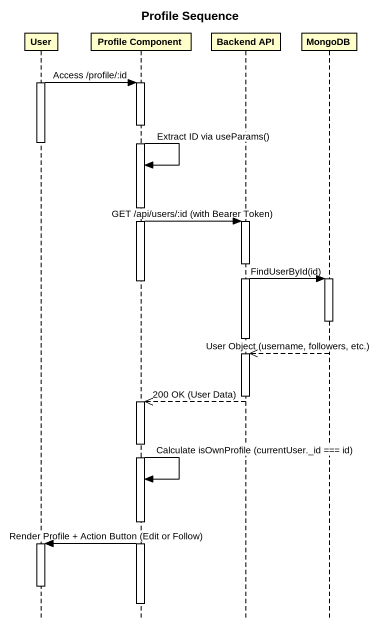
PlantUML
@startuml
title Profile Sequence
hide footbox
participant User
participant "Profile Component" as Profile_Component
participant "Backend API" as Backend_API
participant MongoDB

activate User
User -> Profile_Component : Access /profile/:id
activate Profile_Component
deactivate User
Profile_Component -> Profile_Component : Extract ID via useParams()
Profile_Component -> Backend_API : GET /api/users/:id (with Bearer Token)
activate Backend_API
Backend_API -> MongoDB : FindUserById(id)
activate MongoDB
deactivate Profile_Component
deactivate MongoDB
deactivate Backend_API
MongoDB -->> Backend_API : User Object (username, followers, etc.)
activate Backend_API
deactivate Backend_API
Backend_API -->> Profile_Component : 200 OK (User Data)
activate Profile_Component
Profile_Component -> Profile_Component : Calculate isOwnProfile (currentUser._id === id)
Profile_Component -> User : Render Profile + Action Button (Edit or Follow)
activate User
deactivate User
deactivate Profile_Component
@enduml
